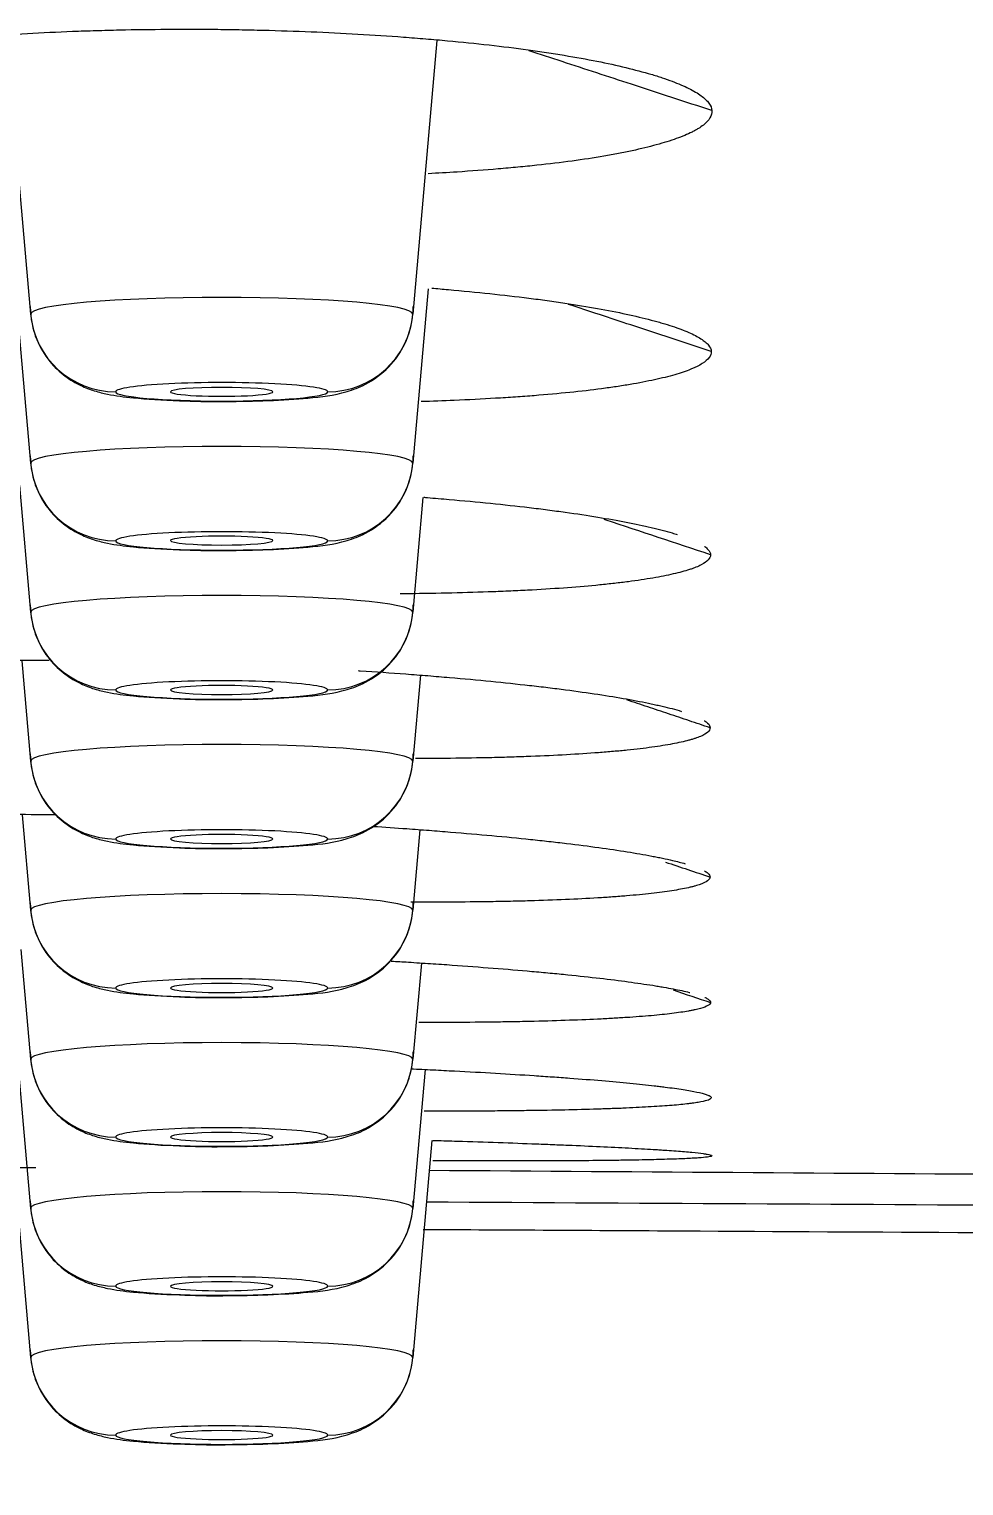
# Model space of a CAD drawing. Header units: millimetres. Extents: x 2433 to 4809, y -10272 to -6912.
# Drawn here: x 3112.53 to 3123.47, y -8026.5 to -8009.46 of the extents above; entities that cross this region are included whole.
import ezdxf

# ---------------------------------------------------------------- set-up
doc = ezdxf.new("R2010")
doc.units = ezdxf.units.MM
doc.layers.add('DIM', color=3, linetype='Continuous', lineweight=13)
doc.styles.add('ARIAL', font='arial.ttf')
doc.dimstyles.get("Standard").update_dxf_attribs({"dimtxt": 15, "dimasz": 15, "dimexe": 0.18, "dimexo": 0.0625, "dimgap": 4, "dimtad": 0, "dimtih": 1, "dimtoh": 1, "dimdec": 1, "dimdsep": 46, "dimtxsty": 'ARIAL', "dimcen": 0, "dimclrd": 3, "dimclre": 3, "dimclrt": 3, "dimadec": 0, "dimazin": 0, "dimtfac": 1, "dimtdec": 1, "dimtofl": 0, "dimtmove": 0, "dimatfit": 3, "dimfxl": 1, "dimtolj": 1, "dimtzin": 0, "dimarcsym": 0})

# ---------------------------------------------------------------- blocks, each defined once
blk = doc.blocks.new('*D39')
at = {"layer": 'Defpoints', "color": 0, "transparency": 16777216}
for p in [(3049.874, -8014.142), (3319.8, -8014.414), (3319.8, -8083.189)]:
    blk.add_point(p, dxfattribs=at)
at = {"layer": 'DIM', "color": 3, "lineweight": -2, "transparency": 16777216}
for p, q in [((3049.874, -8014.204), (3049.874, -8083.369)), ((3319.8, -8014.476), (3319.8, -8083.369)), ((3067.874, -8083.189), (3233.417, -8083.189)), ((3301.8, -8083.189), (3283.432, -8083.189))]:
    blk.add_line(p, q, dxfattribs=at)
at = {"layer": 'DIM', "color": 3, "transparency": 16777216}
for points in [[(3067.874, -8080.189), (3067.874, -8086.189), (3049.874, -8083.189)], [(3301.8, -8080.189), (3301.8, -8086.189), (3319.8, -8083.189)]]:
    blk.add_solid(points, dxfattribs=at)
at = {"layer": 'DIM', "color": 3, "transparency": 16777216, "insert": (3258.425, -8083.189), "char_height": 18, "attachment_point": 5, "style": 'ARIAL'}
blk.add_mtext('\\A1;270', dxfattribs=at)

msp = doc.modelspace()

# ---------------------------------------------------------------- linework, layer by layer
at = {"linetype": 'Continuous', "lineweight": 18}
for p, q in [((3112.265, -8009.542), (3112.551, -8012.797)), ((3117.305, -8009.597), (3117.024, -8012.797)), ((3112.364, -8012.403), (3112.551, -8014.54)), ((3117.203, -8012.5), (3117.024, -8014.54)), ((3112.421, -8014.803), (3112.551, -8016.283)), ((3117.142, -8014.941), (3117.024, -8016.283)), ((3112.448, -8016.852), (3112.551, -8018.026)), ((3117.112, -8017.02), (3117.024, -8018.026)), ((3112.453, -8018.654), (3112.551, -8019.77)), ((3117.106, -8018.827), (3117.024, -8019.77)), ((3112.438, -8020.229), (3112.551, -8021.513)), ((3117.123, -8020.387), (3117.024, -8021.513)), ((3112.398, -8021.516), (3112.551, -8023.256)), ((3117.166, -8021.632), (3117.024, -8023.256)), ((3112.322, -8022.386), (3112.551, -8024.999)), ((3117.247, -8022.461), (3117.024, -8024.999))]:
    msp.add_line(p, q, dxfattribs=at)
at = {"linetype": 'Continuous', "lineweight": 13}
for centre, major_axis, ratio, start_param, end_param in [((3114.787, -8012.797), (-2.236, 0), 0.087156, 3.141593, 6.283185), ((3113.547, -8012.71), (1, 0), 0.996195, 3.228859, 4.712389), ((3116.028, -8012.71), (-1, 0), 0.996195, 1.570796, 3.054326), ((3114.787, -8013.706), (1.24, 0), 0.087156, 0, 3.141593), ((3114.787, -8013.706), (1.24, 0), 0.087156, 3.141593, 6.283185), ((3114.787, -8014.54), (-2.236, 0), 0.087156, 3.141593, 6.283185), ((3113.547, -8014.453), (1, 0), 0.996195, 3.228859, 4.712389), ((3116.028, -8014.453), (-1, 0), 0.996195, 1.570796, 3.054326), ((3114.787, -8015.45), (1.24, 0), 0.087156, 0, 3.141593), ((3114.787, -8015.45), (1.24, 0), 0.087156, 3.141593, 6.283185), ((3114.787, -8016.283), (-2.236, 0), 0.087156, 3.141593, 6.283185), ((3113.547, -8016.196), (1, 0), 0.996195, 3.228859, 4.712389), ((3116.028, -8016.196), (-1, 0), 0.996195, 1.570796, 3.054326), ((3114.787, -8017.193), (1.24, 0), 0.087156, 0, 3.141593), ((3114.787, -8017.193), (1.24, 0), 0.087156, 3.141593, 6.283185), ((3114.787, -8018.026), (-2.236, 0), 0.087156, 3.141593, 6.283185), ((3113.547, -8017.94), (1, 0), 0.996195, 3.228859, 4.712389), ((3116.028, -8017.94), (-1, 0), 0.996195, 1.570796, 3.054326), ((3114.787, -8018.936), (1.24, 0), 0.087156, 0, 3.141593), ((3114.787, -8018.936), (1.24, 0), 0.087156, 3.141593, 6.283185), ((3114.787, -8019.77), (-2.236, 0), 0.087156, 3.141593, 6.283185), ((3113.547, -8019.683), (1, 0), 0.996195, 3.228859, 4.712389), ((3116.028, -8019.683), (-1, 0), 0.996195, 1.570796, 3.054326), ((3114.787, -8020.679), (1.24, 0), 0.087156, 0, 3.141593), ((3114.787, -8020.679), (1.24, 0), 0.087156, 3.141593, 6.283185), ((3114.787, -8021.513), (-2.236, 0), 0.087156, 3.141593, 6.283185), ((3113.547, -8021.426), (1, 0), 0.996195, 3.228859, 4.712389), ((3116.028, -8021.426), (-1, 0), 0.996195, 1.570796, 3.054326), ((3114.787, -8022.422), (1.24, 0), 0.087156, 0, 3.141593), ((3114.787, -8022.422), (1.24, 0), 0.087156, 3.141593, 6.283185), ((3114.787, -8023.256), (-2.236, 0), 0.087156, 3.141593, 6.283185), ((3114.787, -8024.165), (1.24, 0), 0.087156, 0, 3.141593), ((3114.787, -8024.165), (1.24, 0), 0.087156, 3.141593, 6.283185), ((3114.787, -8024.999), (-2.236, 0), 0.087156, 3.141593, 6.283185), ((3114.787, -8025.908), (1.24, 0), 0.087156, 0, 3.141593), ((3114.787, -8025.908), (1.24, 0), 0.087156, 3.141593, 6.283185)]:
    msp.add_ellipse(centre, major_axis=major_axis, ratio=ratio, start_param=start_param, end_param=end_param, dxfattribs=at)
at = {"linetype": 'Continuous', "lineweight": 18}
for centre, major_axis, ratio, start_param, end_param in [((3114.787, -8013.706), (-0.6, 0), 0.087156, 3.141593, 6.283185), ((3114.787, -8013.706), (-0.6, 0), 0.087156, 0, 3.141593), ((3114.787, -8015.446), (0.6, 0), 0.087156, 0, 3.141593), ((3114.787, -8015.446), (0.6, 0), 0.087156, 3.141593, 6.283185), ((3114.787, -8017.193), (0.6, 0), 0.087156, 0, 3.141593), ((3114.787, -8017.193), (0.6, 0), 0.087156, 3.141593, 6.283185), ((3114.787, -8018.936), (0.6, 0), 0.087156, 0, 3.141593), ((3114.787, -8018.936), (0.6, 0), 0.087156, 3.141593, 6.283185), ((3114.787, -8020.679), (-0.6, 0), 0.087156, 3.141593, 6.283185), ((3114.787, -8020.679), (-0.6, 0), 0.087156, 0, 3.141593), ((3114.787, -8022.422), (-0.6, 0), 0.087156, 3.141593, 6.283185), ((3114.787, -8022.422), (-0.6, 0), 0.087156, 0, 3.141593), ((3113.547, -8023.169), (1, 0), 0.996195, 3.228859, 4.712389), ((3116.028, -8023.169), (-1, 0), 0.996195, 1.570796, 3.054326), ((3114.787, -8024.168), (-0.6, 0), 0.087156, 3.141593, 6.283185), ((3114.787, -8024.168), (-0.6, 0), 0.087156, 0, 3.141593), ((3113.547, -8024.912), (1, 0), 0.996195, 3.228859, 4.712389), ((3116.028, -8024.912), (-1, 0), 0.996195, 1.570796, 3.054326), ((3114.787, -8025.908), (-0.6, 0), 0.087156, 3.141593, 6.283185), ((3114.787, -8025.908), (-0.6, 0), 0.087156, 0, 3.141593)]:
    msp.add_ellipse(centre, major_axis=major_axis, ratio=ratio, start_param=start_param, end_param=end_param, dxfattribs=at)
for points, knots in [([(3109.026, -8010.282), (3109.024, -8010.254), (3109.031, -8010.226), (3109.065, -8010.171), (3109.118, -8010.117), (3109.206, -8010.063), (3109.313, -8010.01), (3109.375, -8009.984), (3109.515, -8009.933), (3109.593, -8009.909), (3109.765, -8009.86), (3109.859, -8009.837), (3109.987, -8009.808), (3110.013, -8009.803), (3110.066, -8009.792), (3110.093, -8009.786), (3110.176, -8009.769), (3110.233, -8009.759), (3110.409, -8009.727), (3110.533, -8009.707), (3110.794, -8009.669), (3110.931, -8009.651), (3111.146, -8009.626), (3111.22, -8009.618), (3111.333, -8009.606), (3111.371, -8009.602), (3111.448, -8009.594), (3111.486, -8009.591), (3111.683, -8009.572), (3111.843, -8009.559), (3112.173, -8009.535), (3112.341, -8009.524), (3112.686, -8009.505), (3112.862, -8009.497), (3113.088, -8009.488), (3113.133, -8009.486), (3113.224, -8009.483), (3113.27, -8009.482), (3113.407, -8009.478), (3113.499, -8009.475), (3113.775, -8009.469), (3113.96, -8009.467), (3114.332, -8009.464), (3114.519, -8009.464), (3114.801, -8009.467), (3114.895, -8009.468), (3115.037, -8009.471), (3115.084, -8009.472), (3115.179, -8009.474), (3115.226, -8009.475), (3115.462, -8009.481), (3115.649, -8009.487), (3116.017, -8009.502), (3116.2, -8009.511), (3116.56, -8009.532), (3116.738, -8009.544), (3116.957, -8009.56), (3117.001, -8009.563), (3117.088, -8009.57), (3117.218, -8009.581), (3117.345, -8009.592), (3117.596, -8009.615), (3117.758, -8009.632), (3118.072, -8009.667), (3118.224, -8009.686), (3118.445, -8009.716), (3118.517, -8009.727), (3118.623, -8009.743), (3118.658, -8009.748), (3118.728, -8009.759), (3118.762, -8009.765), (3118.93, -8009.792), (3119.057, -8009.816), (3119.297, -8009.863), (3119.41, -8009.888), (3119.62, -8009.939), (3119.719, -8009.965), (3119.832, -8009.998), (3119.855, -8010.005), (3119.898, -8010.019), (3119.961, -8010.039), (3120.02, -8010.06), (3120.13, -8010.101), (3120.261, -8010.157), (3120.357, -8010.214), (3120.416, -8010.257), (3120.434, -8010.272), (3120.464, -8010.301), (3120.477, -8010.315), (3120.509, -8010.359), (3120.52, -8010.388), (3120.523, -8010.417)], [0, 0, 0, 0, 0.03125, 0.03125, 0.0625, 0.09375, 0.09375, 0.125, 0.125, 0.15625, 0.15625, 0.1875, 0.1875, 0.195313, 0.195313, 0.203125, 0.203125, 0.21875, 0.21875, 0.25, 0.25, 0.28125, 0.28125, 0.296875, 0.296875, 0.304688, 0.304688, 0.3125, 0.3125, 0.34375, 0.34375, 0.375, 0.375, 0.40625, 0.40625, 0.414063, 0.414063, 0.421875, 0.421875, 0.4375, 0.4375, 0.46875, 0.46875, 0.5, 0.5, 0.515625, 0.515625, 0.523438, 0.523438, 0.53125, 0.53125, 0.5625, 0.5625, 0.59375, 0.59375, 0.625, 0.625, 0.632813, 0.632813, 0.640625, 0.65625, 0.65625, 0.6875, 0.6875, 0.71875, 0.71875, 0.734375, 0.734375, 0.742188, 0.742188, 0.75, 0.75, 0.78125, 0.78125, 0.8125, 0.8125, 0.84375, 0.84375, 0.851563, 0.851563, 0.859375, 0.875, 0.875, 0.90625, 0.9375, 0.9375, 0.953125, 0.953125, 0.96875, 0.96875, 1, 1, 1, 1]), ([(3120.523, -8010.417), (3120.525, -8010.446), (3120.517, -8010.474), (3120.484, -8010.531), (3120.458, -8010.559), (3120.405, -8010.6), (3120.386, -8010.613), (3120.353, -8010.634), (3120.341, -8010.64), (3120.317, -8010.654), (3120.304, -8010.661), (3120.237, -8010.694), (3120.176, -8010.72), (3120.036, -8010.77), (3119.958, -8010.794), (3119.786, -8010.841), (3119.692, -8010.864), (3119.564, -8010.892), (3119.537, -8010.897), (3119.484, -8010.908), (3119.457, -8010.913), (3119.374, -8010.929), (3119.317, -8010.94), (3119.141, -8010.97), (3119.017, -8010.989), (3118.756, -8011.024), (3118.618, -8011.041), (3118.402, -8011.064), (3118.329, -8011.072), (3118.216, -8011.082), (3118.178, -8011.086), (3118.101, -8011.093), (3118.062, -8011.096), (3117.866, -8011.113), (3117.705, -8011.125), (3117.429, -8011.142), (3117.316, -8011.149), (3117.201, -8011.155)], [0, 0, 0, 0, 0.085646, 0.085646, 0.171292, 0.171292, 0.214114, 0.214114, 0.235526, 0.235526, 0.256937, 0.256937, 0.342583, 0.342583, 0.428229, 0.428229, 0.513875, 0.513875, 0.535286, 0.535286, 0.556698, 0.556698, 0.59952, 0.59952, 0.685166, 0.685166, 0.770812, 0.770812, 0.813635, 0.813635, 0.835046, 0.835046, 0.856458, 0.856458, 0.942104, 0.942104, 1, 1, 1, 1]), ([(3117.244, -8012.493), (3117.31, -8012.499), (3117.375, -8012.504), (3117.606, -8012.525), (3117.768, -8012.541), (3118.081, -8012.574), (3118.233, -8012.592), (3118.453, -8012.619), (3118.525, -8012.629), (3118.631, -8012.644), (3118.666, -8012.648), (3118.735, -8012.658), (3118.769, -8012.663), (3118.937, -8012.689), (3119.064, -8012.71), (3119.303, -8012.752), (3119.415, -8012.774), (3119.624, -8012.82), (3119.722, -8012.843), (3119.835, -8012.872), (3119.857, -8012.878), (3119.9, -8012.89), (3119.963, -8012.908), (3120.021, -8012.926), (3120.131, -8012.962), (3120.26, -8013.011), (3120.355, -8013.06), (3120.413, -8013.098), (3120.43, -8013.11), (3120.46, -8013.135), (3120.472, -8013.147), (3120.503, -8013.185), (3120.514, -8013.209), (3120.515, -8013.234)], [0, 0, 0, 0, 0.034029, 0.034029, 0.121844, 0.121844, 0.20966, 0.20966, 0.253567, 0.253567, 0.275521, 0.275521, 0.297475, 0.297475, 0.385291, 0.385291, 0.473106, 0.473106, 0.560922, 0.560922, 0.582876, 0.582876, 0.60483, 0.648738, 0.648738, 0.736553, 0.824369, 0.824369, 0.868277, 0.868277, 0.912184, 0.912184, 1, 1, 1, 1]), ([(3112.547, -8012.71), (3112.549, -8012.848), (3112.593, -8013.072), (3112.757, -8013.347), (3112.944, -8013.525), (3113.132, -8013.636), (3113.305, -8013.7), (3113.501, -8013.747), (3113.781, -8013.784), (3114.238, -8013.811), (3114.64, -8013.821), (3114.817, -8013.818), (3114.826, -8013.818)], [0, 0, 0, 0, 0.122527, 0.215408, 0.294634, 0.364592, 0.427727, 0.496738, 0.634659, 0.831916, 0.991471, 1, 1, 1, 1]), ([(3114.826, -8013.818), (3115.004, -8013.818), (3115.349, -8013.812), (3115.853, -8013.777), (3116.143, -8013.745), (3116.49, -8013.621), (3116.752, -8013.432), (3116.952, -8013.143), (3117.021, -8012.887), (3117.028, -8012.739), (3117.028, -8012.71)], [0, 0, 0, 0, 0.162675, 0.337768, 0.550867, 0.638384, 0.752048, 0.857541, 0.972916, 1, 1, 1, 1]), ([(3120.515, -8013.234), (3120.516, -8013.258), (3120.508, -8013.282), (3120.473, -8013.33), (3120.446, -8013.353), (3120.392, -8013.387), (3120.372, -8013.398), (3120.338, -8013.415), (3120.326, -8013.421), (3120.301, -8013.432), (3120.288, -8013.437), (3120.221, -8013.465), (3120.158, -8013.486), (3120.017, -8013.527), (3119.938, -8013.547), (3119.764, -8013.584), (3119.669, -8013.603), (3119.54, -8013.625), (3119.514, -8013.629), (3119.46, -8013.637), (3119.432, -8013.642), (3119.349, -8013.654), (3119.291, -8013.662), (3119.114, -8013.686), (3118.99, -8013.7), (3118.727, -8013.727), (3118.589, -8013.74), (3118.373, -8013.757), (3118.299, -8013.762), (3118.185, -8013.77), (3118.147, -8013.772), (3118.07, -8013.777), (3118.031, -8013.78), (3117.834, -8013.791), (3117.673, -8013.8), (3117.381, -8013.812), (3117.251, -8013.817), (3117.119, -8013.821)], [0, 0, 0, 0, 0.084944, 0.084944, 0.169887, 0.169887, 0.212359, 0.212359, 0.233595, 0.233595, 0.254831, 0.254831, 0.339775, 0.339775, 0.424719, 0.424719, 0.509662, 0.509662, 0.530898, 0.530898, 0.552134, 0.552134, 0.594606, 0.594606, 0.67955, 0.67955, 0.764494, 0.764494, 0.806965, 0.806965, 0.828201, 0.828201, 0.849437, 0.849437, 0.934381, 0.934381, 1, 1, 1, 1]), ([(3112.547, -8014.453), (3112.549, -8014.591), (3112.593, -8014.815), (3112.757, -8015.091), (3112.944, -8015.268), (3113.132, -8015.379), (3113.305, -8015.443), (3113.501, -8015.49), (3113.781, -8015.527), (3114.238, -8015.554), (3114.64, -8015.565), (3114.817, -8015.561), (3114.826, -8015.561)], [0, 0, 0, 0, 0.122527, 0.215408, 0.294634, 0.364592, 0.427727, 0.496738, 0.634659, 0.831916, 0.991471, 1, 1, 1, 1]), ([(3114.826, -8015.561), (3115.004, -8015.561), (3115.349, -8015.555), (3115.853, -8015.52), (3116.143, -8015.488), (3116.49, -8015.364), (3116.752, -8015.176), (3116.952, -8014.886), (3117.021, -8014.63), (3117.028, -8014.482), (3117.028, -8014.453)], [0, 0, 0, 0, 0.162675, 0.337768, 0.550867, 0.638384, 0.752048, 0.857541, 0.972916, 1, 1, 1, 1]), ([(3117.151, -8014.939), (3117.165, -8014.94), (3117.266, -8014.949), (3117.364, -8014.957), (3117.613, -8014.979), (3117.936, -8015.009), (3118.239, -8015.042), (3118.458, -8015.068), (3118.53, -8015.077), (3118.636, -8015.091), (3118.671, -8015.095), (3118.74, -8015.105), (3118.774, -8015.109), (3118.941, -8015.132), (3119.068, -8015.152), (3119.305, -8015.191), (3119.417, -8015.21), (3119.626, -8015.251), (3119.723, -8015.272), (3119.835, -8015.298), (3119.857, -8015.303), (3119.9, -8015.314), (3119.962, -8015.33), (3120.02, -8015.346), (3120.078, -8015.363), (3120.098, -8015.369), (3120.118, -8015.375)], [0, 0, 0, 0, 0.010663, 0.074135, 0.074135, 0.201079, 0.328023, 0.328023, 0.391495, 0.391495, 0.423231, 0.423231, 0.454967, 0.454967, 0.58191, 0.58191, 0.708854, 0.708854, 0.835798, 0.835798, 0.867534, 0.867534, 0.89927, 0.962742, 0.962742, 1, 1, 1, 1]), ([(3120.507, -8015.611), (3120.507, -8015.632), (3120.498, -8015.652), (3120.461, -8015.692), (3120.434, -8015.711), (3120.379, -8015.74), (3120.359, -8015.749), (3120.324, -8015.763), (3120.312, -8015.767), (3120.287, -8015.776), (3120.274, -8015.781), (3120.205, -8015.803), (3120.142, -8015.82), (3119.999, -8015.853), (3119.92, -8015.869), (3119.745, -8015.899), (3119.649, -8015.913), (3119.519, -8015.93), (3119.493, -8015.934), (3119.438, -8015.94), (3119.411, -8015.943), (3119.327, -8015.953), (3119.269, -8015.959), (3119.091, -8015.977), (3118.966, -8015.988), (3118.703, -8016.007), (3118.564, -8016.016), (3118.347, -8016.028), (3118.273, -8016.032), (3118.159, -8016.037), (3118.121, -8016.038), (3118.043, -8016.042), (3118.004, -8016.043), (3117.807, -8016.051), (3117.646, -8016.055), (3117.315, -8016.063), (3117.146, -8016.066), (3116.941, -8016.068), (3116.909, -8016.068), (3116.877, -8016.069)], [0, 0, 0, 0, 0.082071, 0.082071, 0.164143, 0.164143, 0.205179, 0.205179, 0.225697, 0.225697, 0.246214, 0.246214, 0.328286, 0.328286, 0.410357, 0.410357, 0.492429, 0.492429, 0.512947, 0.512947, 0.533465, 0.533465, 0.5745, 0.5745, 0.656572, 0.656572, 0.738643, 0.738643, 0.779679, 0.779679, 0.800197, 0.800197, 0.820715, 0.820715, 0.902786, 0.902786, 0.984858, 0.984858, 1, 1, 1, 1]), ([(3120.437, -8015.515), (3120.438, -8015.516), (3120.439, -8015.516), (3120.454, -8015.527), (3120.466, -8015.538), (3120.496, -8015.57), (3120.506, -8015.591), (3120.507, -8015.611)], [0, 0, 0, 0, 0.01413, 0.01413, 0.342754, 0.342754, 1, 1, 1, 1]), ([(3112.547, -8016.196), (3112.549, -8016.334), (3112.593, -8016.558), (3112.757, -8016.834), (3112.944, -8017.011), (3113.132, -8017.122), (3113.305, -8017.187), (3113.501, -8017.233), (3113.781, -8017.27), (3114.238, -8017.297), (3114.64, -8017.308), (3114.817, -8017.304), (3114.826, -8017.304)], [0, 0, 0, 0, 0.122527, 0.215408, 0.294634, 0.364592, 0.427727, 0.496738, 0.634659, 0.831916, 0.991471, 1, 1, 1, 1]), ([(3114.826, -8017.304), (3115.004, -8017.304), (3115.349, -8017.298), (3115.853, -8017.263), (3116.143, -8017.232), (3116.49, -8017.107), (3116.752, -8016.919), (3116.952, -8016.629), (3117.021, -8016.373), (3117.028, -8016.225), (3117.028, -8016.196)], [0, 0, 0, 0, 0.162675, 0.337768, 0.550867, 0.638384, 0.752048, 0.857541, 0.972916, 1, 1, 1, 1]), ([(3108.998, -8017.204), (3108.998, -8017.186), (3109.008, -8017.169), (3109.046, -8017.136), (3109.074, -8017.12), (3109.129, -8017.096), (3109.15, -8017.089), (3109.197, -8017.074), (3109.222, -8017.066), (3109.305, -8017.044), (3109.369, -8017.03), (3109.513, -8017.004), (3109.593, -8016.991), (3109.768, -8016.967), (3109.864, -8016.956), (3109.995, -8016.942), (3110.021, -8016.94), (3110.076, -8016.934), (3110.103, -8016.932), (3110.187, -8016.924), (3110.245, -8016.92), (3110.424, -8016.906), (3110.549, -8016.898), (3110.813, -8016.883), (3110.952, -8016.877), (3111.169, -8016.868), (3111.244, -8016.866), (3111.357, -8016.862), (3111.396, -8016.861), (3111.473, -8016.859), (3111.513, -8016.858), (3111.71, -8016.853), (3111.871, -8016.85), (3112.202, -8016.846), (3112.372, -8016.845), (3112.619, -8016.844), (3112.695, -8016.844), (3112.77, -8016.844)], [0, 0, 0, 0, 0.080447, 0.080447, 0.160895, 0.160895, 0.201118, 0.201118, 0.241342, 0.241342, 0.321789, 0.321789, 0.402236, 0.402236, 0.482684, 0.482684, 0.502796, 0.502796, 0.522907, 0.522907, 0.563131, 0.563131, 0.643578, 0.643578, 0.724026, 0.724026, 0.764249, 0.764249, 0.784361, 0.784361, 0.804473, 0.804473, 0.88492, 0.88492, 0.965367, 0.965367, 1, 1, 1, 1]), ([(3116.385, -8016.967), (3116.393, -8016.967), (3116.401, -8016.968), (3116.588, -8016.98), (3116.765, -8016.992), (3116.984, -8017.009), (3117.028, -8017.012), (3117.114, -8017.019), (3117.244, -8017.029), (3117.37, -8017.04), (3117.619, -8017.061), (3117.78, -8017.076), (3118.092, -8017.107), (3118.243, -8017.123), (3118.462, -8017.148), (3118.534, -8017.156), (3118.64, -8017.169), (3118.675, -8017.173), (3118.743, -8017.182), (3118.777, -8017.186), (3118.944, -8017.208), (3119.07, -8017.226), (3119.308, -8017.262), (3119.419, -8017.28), (3119.627, -8017.317), (3119.724, -8017.336), (3119.836, -8017.359), (3119.858, -8017.364), (3119.9, -8017.374), (3119.963, -8017.388), (3120.02, -8017.402), (3120.095, -8017.422), (3120.132, -8017.432), (3120.166, -8017.443)], [0, 0, 0, 0, 0.004641, 0.004641, 0.108938, 0.108938, 0.135012, 0.135012, 0.161087, 0.213235, 0.213235, 0.317532, 0.317532, 0.421829, 0.421829, 0.473978, 0.473978, 0.500052, 0.500052, 0.526126, 0.526126, 0.630423, 0.630423, 0.73472, 0.73472, 0.839017, 0.839017, 0.865092, 0.865092, 0.891166, 0.943314, 0.943314, 1, 1, 1, 1]), ([(3120.435, -8017.552), (3120.435, -8017.552), (3120.436, -8017.553), (3120.451, -8017.562), (3120.463, -8017.572), (3120.492, -8017.599), (3120.501, -8017.617), (3120.502, -8017.635)], [0, 0, 0, 0, 0.011206, 0.011206, 0.340804, 0.340804, 1, 1, 1, 1]), ([(3120.502, -8017.635), (3120.502, -8017.653), (3120.492, -8017.67), (3120.455, -8017.704), (3120.427, -8017.72), (3120.371, -8017.744), (3120.35, -8017.752), (3120.316, -8017.763), (3120.304, -8017.767), (3120.278, -8017.775), (3120.265, -8017.778), (3120.196, -8017.797), (3120.132, -8017.811), (3119.989, -8017.838), (3119.909, -8017.851), (3119.733, -8017.875), (3119.637, -8017.887), (3119.506, -8017.9), (3119.48, -8017.903), (3119.425, -8017.908), (3119.398, -8017.91), (3119.313, -8017.918), (3119.256, -8017.922), (3119.077, -8017.936), (3118.952, -8017.944), (3118.688, -8017.959), (3118.549, -8017.965), (3118.331, -8017.974), (3118.257, -8017.976), (3118.143, -8017.98), (3118.105, -8017.981), (3118.027, -8017.983), (3117.988, -8017.984), (3117.791, -8017.989), (3117.629, -8017.991), (3117.33, -8017.995), (3117.194, -8017.996), (3117.056, -8017.996)], [0, 0, 0, 0, 0.084699, 0.084699, 0.169398, 0.169398, 0.211748, 0.211748, 0.232923, 0.232923, 0.254097, 0.254097, 0.338796, 0.338796, 0.423495, 0.423495, 0.508195, 0.508195, 0.529369, 0.529369, 0.550544, 0.550544, 0.592894, 0.592894, 0.677593, 0.677593, 0.762292, 0.762292, 0.804641, 0.804641, 0.825816, 0.825816, 0.846991, 0.846991, 0.93169, 0.93169, 1, 1, 1, 1]), ([(3112.547, -8017.94), (3112.549, -8018.077), (3112.593, -8018.301), (3112.757, -8018.577), (3112.944, -8018.754), (3113.132, -8018.865), (3113.305, -8018.93), (3113.501, -8018.976), (3113.781, -8019.013), (3114.238, -8019.04), (3114.64, -8019.051), (3114.817, -8019.047), (3114.826, -8019.047)], [0, 0, 0, 0, 0.122527, 0.215408, 0.294634, 0.364592, 0.427727, 0.496738, 0.634659, 0.831916, 0.991471, 1, 1, 1, 1]), ([(3114.826, -8019.047), (3115.004, -8019.047), (3115.349, -8019.041), (3115.853, -8019.006), (3116.143, -8018.975), (3116.49, -8018.85), (3116.752, -8018.662), (3116.952, -8018.372), (3117.021, -8018.116), (3117.028, -8017.968), (3117.028, -8017.94)], [0, 0, 0, 0, 0.162675, 0.337768, 0.550867, 0.638384, 0.752048, 0.857541, 0.972916, 1, 1, 1, 1]), ([(3108.998, -8018.947), (3108.999, -8018.931), (3109.009, -8018.916), (3109.047, -8018.887), (3109.076, -8018.873), (3109.132, -8018.852), (3109.153, -8018.845), (3109.2, -8018.832), (3109.225, -8018.826), (3109.309, -8018.806), (3109.373, -8018.794), (3109.517, -8018.771), (3109.598, -8018.761), (3109.774, -8018.74), (3109.87, -8018.731), (3110.001, -8018.719), (3110.028, -8018.717), (3110.082, -8018.713), (3110.11, -8018.711), (3110.194, -8018.705), (3110.252, -8018.701), (3110.431, -8018.69), (3110.557, -8018.683), (3110.822, -8018.672), (3110.961, -8018.667), (3111.18, -8018.661), (3111.254, -8018.659), (3111.368, -8018.656), (3111.406, -8018.655), (3111.484, -8018.654), (3111.523, -8018.653), (3111.721, -8018.65), (3111.883, -8018.648), (3112.215, -8018.647), (3112.384, -8018.647), (3112.649, -8018.648), (3112.742, -8018.648), (3112.836, -8018.649)], [0, 0, 0, 0, 0.079808, 0.079808, 0.159617, 0.159617, 0.199521, 0.199521, 0.239425, 0.239425, 0.319234, 0.319234, 0.399042, 0.399042, 0.478851, 0.478851, 0.498803, 0.498803, 0.518755, 0.518755, 0.558659, 0.558659, 0.638468, 0.638468, 0.718276, 0.718276, 0.75818, 0.75818, 0.778132, 0.778132, 0.798085, 0.798085, 0.877893, 0.877893, 0.957702, 0.957702, 1, 1, 1, 1]), ([(3116.561, -8018.788), (3116.693, -8018.797), (3116.824, -8018.806), (3116.997, -8018.818), (3117.041, -8018.822), (3117.128, -8018.828), (3117.257, -8018.838), (3117.383, -8018.848), (3117.631, -8018.868), (3117.792, -8018.882), (3118.104, -8018.911), (3118.255, -8018.925), (3118.473, -8018.948), (3118.545, -8018.956), (3118.651, -8018.968), (3118.685, -8018.972), (3118.754, -8018.98), (3118.788, -8018.984), (3118.954, -8019.003), (3119.08, -8019.02), (3119.316, -8019.052), (3119.538, -8019.085), (3119.73, -8019.119), (3119.841, -8019.14), (3119.863, -8019.144), (3119.905, -8019.152), (3119.967, -8019.165), (3120.024, -8019.178), (3120.115, -8019.199), (3120.165, -8019.212), (3120.21, -8019.225)], [0, 0, 0, 0, 0.077967, 0.077967, 0.104253, 0.104253, 0.13054, 0.183113, 0.183113, 0.28826, 0.28826, 0.393407, 0.393407, 0.445981, 0.445981, 0.472268, 0.472268, 0.498554, 0.498554, 0.603701, 0.603701, 0.708848, 0.813995, 0.813995, 0.840282, 0.840282, 0.866569, 0.919142, 0.919142, 1, 1, 1, 1]), ([(3120.502, -8019.381), (3120.501, -8019.396), (3120.491, -8019.411), (3120.453, -8019.44), (3120.424, -8019.453), (3120.368, -8019.474), (3120.347, -8019.48), (3120.312, -8019.49), (3120.3, -8019.493), (3120.274, -8019.5), (3120.261, -8019.503), (3120.191, -8019.518), (3120.127, -8019.53), (3119.982, -8019.553), (3119.902, -8019.563), (3119.725, -8019.583), (3119.629, -8019.593), (3119.498, -8019.604), (3119.471, -8019.606), (3119.417, -8019.61), (3119.389, -8019.612), (3119.304, -8019.618), (3119.246, -8019.622), (3119.067, -8019.633), (3118.941, -8019.639), (3118.676, -8019.651), (3118.537, -8019.656), (3118.319, -8019.662), (3118.244, -8019.664), (3118.13, -8019.666), (3118.092, -8019.667), (3118.014, -8019.669), (3117.975, -8019.669), (3117.778, -8019.672), (3117.616, -8019.674), (3117.303, -8019.676), (3117.154, -8019.676), (3117.001, -8019.676)], [0, 0, 0, 0, 0.084136, 0.084136, 0.168272, 0.168272, 0.21034, 0.21034, 0.231374, 0.231374, 0.252408, 0.252408, 0.336545, 0.336545, 0.420681, 0.420681, 0.504817, 0.504817, 0.525851, 0.525851, 0.546885, 0.546885, 0.588953, 0.588953, 0.673089, 0.673089, 0.757225, 0.757225, 0.799293, 0.799293, 0.820327, 0.820327, 0.841361, 0.841361, 0.925497, 0.925497, 1, 1, 1, 1]), ([(3120.435, -8019.308), (3120.436, -8019.309), (3120.437, -8019.309), (3120.452, -8019.318), (3120.464, -8019.326), (3120.492, -8019.35), (3120.502, -8019.366), (3120.502, -8019.381)], [0, 0, 0, 0, 0.020568, 0.020568, 0.347046, 0.347046, 1, 1, 1, 1]), ([(3112.547, -8019.683), (3112.549, -8019.82), (3112.593, -8020.044), (3112.757, -8020.32), (3112.944, -8020.497), (3113.132, -8020.608), (3113.305, -8020.673), (3113.501, -8020.719), (3113.781, -8020.756), (3114.238, -8020.783), (3114.64, -8020.794), (3114.817, -8020.79), (3114.826, -8020.79)], [0, 0, 0, 0, 0.122527, 0.215408, 0.294634, 0.364592, 0.427727, 0.496738, 0.634659, 0.831916, 0.991471, 1, 1, 1, 1]), ([(3114.826, -8020.79), (3115.004, -8020.79), (3115.349, -8020.784), (3115.853, -8020.749), (3116.143, -8020.718), (3116.49, -8020.594), (3116.752, -8020.405), (3116.952, -8020.115), (3117.021, -8019.859), (3117.028, -8019.711), (3117.028, -8019.683)], [0, 0, 0, 0, 0.162675, 0.337768, 0.550867, 0.638384, 0.752048, 0.857541, 0.972916, 1, 1, 1, 1]), ([(3116.771, -8020.364), (3116.838, -8020.368), (3116.905, -8020.372), (3117.015, -8020.379), (3117.058, -8020.382), (3117.145, -8020.387), (3117.274, -8020.396), (3117.4, -8020.404), (3117.648, -8020.422), (3117.809, -8020.434), (3118.12, -8020.459), (3118.271, -8020.471), (3118.489, -8020.491), (3118.56, -8020.497), (3118.666, -8020.507), (3118.7, -8020.51), (3118.769, -8020.517), (3118.803, -8020.521), (3118.969, -8020.537), (3119.094, -8020.551), (3119.33, -8020.578), (3119.44, -8020.592), (3119.646, -8020.62), (3119.742, -8020.634), (3119.853, -8020.651), (3119.874, -8020.655), (3119.916, -8020.662), (3119.978, -8020.672), (3120.034, -8020.683), (3120.141, -8020.703), (3120.204, -8020.717), (3120.261, -8020.731), (3120.263, -8020.732), (3120.266, -8020.732)], [0, 0, 0, 0, 0.04021, 0.04021, 0.066734, 0.066734, 0.093258, 0.146305, 0.146305, 0.252401, 0.252401, 0.358496, 0.358496, 0.411543, 0.411543, 0.438067, 0.438067, 0.464591, 0.464591, 0.570686, 0.570686, 0.676781, 0.676781, 0.782877, 0.782877, 0.809401, 0.809401, 0.835924, 0.888972, 0.888972, 0.995067, 0.995067, 1, 1, 1, 1]), ([(3120.441, -8020.789), (3120.442, -8020.79), (3120.443, -8020.79), (3120.458, -8020.797), (3120.47, -8020.804), (3120.498, -8020.823), (3120.507, -8020.836), (3120.507, -8020.848)], [0, 0, 0, 0, 0.024072, 0.024072, 0.349381, 0.349381, 1, 1, 1, 1]), ([(3120.507, -8020.848), (3120.506, -8020.861), (3120.496, -8020.873), (3120.456, -8020.896), (3120.427, -8020.907), (3120.37, -8020.923), (3120.349, -8020.928), (3120.314, -8020.936), (3120.302, -8020.939), (3120.276, -8020.944), (3120.262, -8020.946), (3120.192, -8020.959), (3120.127, -8020.968), (3119.982, -8020.986), (3119.902, -8020.995), (3119.724, -8021.01), (3119.627, -8021.018), (3119.496, -8021.026), (3119.469, -8021.028), (3119.415, -8021.031), (3119.387, -8021.033), (3119.302, -8021.038), (3119.244, -8021.041), (3119.064, -8021.049), (3118.938, -8021.054), (3118.673, -8021.063), (3118.534, -8021.067), (3118.315, -8021.072), (3118.24, -8021.074), (3118.126, -8021.076), (3118.088, -8021.076), (3118.01, -8021.077), (3117.97, -8021.078), (3117.773, -8021.08), (3117.61, -8021.082), (3117.329, -8021.083), (3117.212, -8021.083), (3117.093, -8021.083)], [0, 0, 0, 0, 0.085499, 0.085499, 0.170999, 0.170999, 0.213748, 0.213748, 0.235123, 0.235123, 0.256498, 0.256498, 0.341997, 0.341997, 0.427497, 0.427497, 0.512996, 0.512996, 0.534371, 0.534371, 0.555746, 0.555746, 0.598495, 0.598495, 0.683995, 0.683995, 0.769494, 0.769494, 0.812244, 0.812244, 0.833618, 0.833618, 0.854993, 0.854993, 0.940493, 0.940493, 1, 1, 1, 1]), ([(3112.547, -8021.426), (3112.549, -8021.564), (3112.593, -8021.787), (3112.757, -8022.063), (3112.944, -8022.24), (3113.132, -8022.352), (3113.305, -8022.416), (3113.501, -8022.462), (3113.781, -8022.499), (3114.238, -8022.526), (3114.64, -8022.537), (3114.817, -8022.534), (3114.826, -8022.533)], [0, 0, 0, 0, 0.122527, 0.215408, 0.294634, 0.364592, 0.427727, 0.496738, 0.634659, 0.831916, 0.991471, 1, 1, 1, 1]), ([(3114.826, -8022.533), (3115.004, -8022.533), (3115.349, -8022.527), (3115.853, -8022.492), (3116.143, -8022.461), (3116.49, -8022.337), (3116.752, -8022.148), (3116.952, -8021.859), (3117.021, -8021.602), (3117.028, -8021.454), (3117.028, -8021.426)], [0, 0, 0, 0, 0.162675, 0.337768, 0.550867, 0.638384, 0.752048, 0.857541, 0.972916, 1, 1, 1, 1]), ([(3116.999, -8021.624), (3116.999, -8021.624), (3116.999, -8021.624), (3117.043, -8021.626), (3117.087, -8021.628), (3117.173, -8021.632), (3117.302, -8021.638), (3117.428, -8021.645), (3117.676, -8021.657), (3117.836, -8021.666), (3118.147, -8021.684), (3118.297, -8021.694), (3118.514, -8021.708), (3118.586, -8021.713), (3118.69, -8021.72), (3118.725, -8021.722), (3118.793, -8021.727), (3118.961, -8021.74), (3119.117, -8021.752), (3119.351, -8021.772), (3119.571, -8021.792), (3119.761, -8021.812), (3119.871, -8021.825), (3119.893, -8021.827), (3119.934, -8021.832), (3119.995, -8021.84), (3120.051, -8021.847), (3120.157, -8021.862), (3120.219, -8021.872), (3120.327, -8021.891), (3120.372, -8021.9), (3120.417, -8021.912), (3120.426, -8021.915), (3120.441, -8021.919), (3120.449, -8021.922), (3120.469, -8021.929), (3120.481, -8021.933), (3120.508, -8021.947), (3120.516, -8021.955), (3120.515, -8021.964)], [0, 0, 0, 0, 0.000125, 0.000125, 0.020956, 0.020956, 0.041786, 0.083448, 0.083448, 0.166771, 0.166771, 0.250094, 0.250094, 0.291755, 0.291755, 0.312586, 0.312586, 0.333417, 0.41674, 0.41674, 0.500062, 0.583385, 0.583385, 0.604216, 0.604216, 0.625047, 0.666708, 0.666708, 0.750031, 0.750031, 0.833354, 0.833354, 0.854185, 0.854185, 0.875016, 0.875016, 0.916677, 0.916677, 1, 1, 1, 1]), ([(3120.515, -8021.964), (3120.513, -8021.973), (3120.502, -8021.981), (3120.462, -8021.997), (3120.432, -8022.004), (3120.375, -8022.015), (3120.353, -8022.019), (3120.317, -8022.024), (3120.305, -8022.026), (3120.279, -8022.029), (3120.265, -8022.031), (3120.194, -8022.04), (3120.129, -8022.046), (3119.983, -8022.058), (3119.902, -8022.063), (3119.723, -8022.074), (3119.626, -8022.079), (3119.494, -8022.085), (3119.467, -8022.086), (3119.412, -8022.088), (3119.385, -8022.089), (3119.299, -8022.092), (3119.241, -8022.094), (3119.061, -8022.1), (3118.934, -8022.103), (3118.668, -8022.109), (3118.529, -8022.111), (3118.309, -8022.114), (3118.235, -8022.115), (3118.12, -8022.116), (3118.082, -8022.116), (3118.004, -8022.117), (3117.964, -8022.118), (3117.766, -8022.119), (3117.603, -8022.12), (3117.345, -8022.12), (3117.251, -8022.12), (3117.156, -8022.12)], [0, 0, 0, 0, 0.08652, 0.08652, 0.17304, 0.17304, 0.2163, 0.2163, 0.23793, 0.23793, 0.25956, 0.25956, 0.346081, 0.346081, 0.432601, 0.432601, 0.519121, 0.519121, 0.540751, 0.540751, 0.562381, 0.562381, 0.605641, 0.605641, 0.692161, 0.692161, 0.778681, 0.778681, 0.821941, 0.821941, 0.843571, 0.843571, 0.865202, 0.865202, 0.951722, 0.951722, 1, 1, 1, 1]), ([(3117.256, -8022.461), (3117.268, -8022.462), (3117.365, -8022.464), (3117.46, -8022.467), (3117.707, -8022.475), (3117.867, -8022.48), (3118.177, -8022.491), (3118.326, -8022.496), (3118.543, -8022.505), (3118.614, -8022.507), (3118.718, -8022.512), (3118.753, -8022.513), (3118.821, -8022.516), (3118.854, -8022.517), (3119.019, -8022.524), (3119.143, -8022.53), (3119.376, -8022.541), (3119.594, -8022.552), (3119.783, -8022.563), (3119.892, -8022.57), (3119.913, -8022.571), (3119.954, -8022.574), (3120.015, -8022.578), (3120.07, -8022.582), (3120.175, -8022.59), (3120.236, -8022.595), (3120.341, -8022.605), (3120.385, -8022.61), (3120.439, -8022.617), (3120.454, -8022.62), (3120.481, -8022.624), (3120.491, -8022.627), (3120.517, -8022.633), (3120.525, -8022.638), (3120.523, -8022.642)], [0, 0, 0, 0, 0.005921, 0.049142, 0.049142, 0.135584, 0.135584, 0.222025, 0.222025, 0.265246, 0.265246, 0.286857, 0.286857, 0.308467, 0.308467, 0.394909, 0.394909, 0.48135, 0.567792, 0.567792, 0.589402, 0.589402, 0.611013, 0.654234, 0.654234, 0.740675, 0.740675, 0.827117, 0.827117, 0.870338, 0.870338, 0.913558, 0.913558, 1, 1, 1, 1]), ([(3097.219, -8022.664), (3097.838, -8022.669), (3098.493, -8022.674), (3100.451, -8022.69), (3101.839, -8022.701), (3104.856, -8022.724), (3106.485, -8022.736), (3109.618, -8022.759), (3111.077, -8022.769), (3112.612, -8022.779)], [0, 0, 0, 0, 0.163244, 0.163244, 0.463049, 0.463049, 0.762854, 0.762854, 1, 1, 1, 1]), ([(3120.523, -8022.642), (3120.52, -8022.646), (3120.509, -8022.65), (3120.467, -8022.657), (3120.436, -8022.66), (3120.377, -8022.665), (3120.356, -8022.667), (3120.307, -8022.67), (3120.281, -8022.672), (3120.195, -8022.676), (3120.129, -8022.679), (3119.981, -8022.683), (3119.9, -8022.686), (3119.72, -8022.69), (3119.622, -8022.692), (3119.49, -8022.694), (3119.463, -8022.694), (3119.408, -8022.695), (3119.38, -8022.695), (3119.294, -8022.696), (3119.235, -8022.697), (3119.055, -8022.699), (3118.928, -8022.7), (3118.66, -8022.701), (3118.52, -8022.702), (3118.301, -8022.702), (3118.226, -8022.702), (3118.111, -8022.702), (3118.072, -8022.702), (3117.994, -8022.702), (3117.955, -8022.702), (3117.756, -8022.702), (3117.593, -8022.702), (3117.371, -8022.702), (3117.315, -8022.701), (3117.258, -8022.701)], [0, 0, 0, 0, 0.08823, 0.08823, 0.17646, 0.17646, 0.220575, 0.220575, 0.26469, 0.26469, 0.35292, 0.35292, 0.441151, 0.441151, 0.529381, 0.529381, 0.551438, 0.551438, 0.573496, 0.573496, 0.617611, 0.617611, 0.705841, 0.705841, 0.794071, 0.794071, 0.838186, 0.838186, 0.860243, 0.860243, 0.882301, 0.882301, 0.970531, 0.970531, 1, 1, 1, 1]), ([(3117.217, -8022.81), (3119.747, -8022.828), (3124.377, -8022.859), (3129.419, -8022.892), (3131.944, -8022.909), (3132.371, -8022.911)], [0, 0, 0, 0, 0.498187, 0.915201, 1, 1, 1, 1]), ([(3112.547, -8023.169), (3112.549, -8023.307), (3112.593, -8023.531), (3112.757, -8023.806), (3112.944, -8023.983), (3113.132, -8024.095), (3113.305, -8024.159), (3113.501, -8024.205), (3113.781, -8024.243), (3114.238, -8024.269), (3114.64, -8024.28), (3114.817, -8024.277), (3114.826, -8024.277)], [0, 0, 0, 0, 0.122527, 0.215408, 0.294634, 0.364592, 0.427727, 0.496738, 0.634659, 0.831916, 0.991471, 1, 1, 1, 1]), ([(3114.826, -8024.277), (3115.004, -8024.276), (3115.349, -8024.27), (3115.853, -8024.236), (3116.143, -8024.204), (3116.49, -8024.08), (3116.752, -8023.891), (3116.952, -8023.602), (3117.021, -8023.345), (3117.028, -8023.197), (3117.028, -8023.169)], [0, 0, 0, 0, 0.162675, 0.337768, 0.550867, 0.638384, 0.752048, 0.857541, 0.972916, 1, 1, 1, 1]), ([(3117.186, -8023.18), (3119.841, -8023.195), (3124.911, -8023.223), (3129.983, -8023.248), (3132.398, -8023.259)], [0, 0, 0, 0, 0.523788, 1, 1, 1, 1]), ([(3132.425, -8023.585), (3130.643, -8023.577), (3126.357, -8023.557), (3121.318, -8023.53), (3118.13, -8023.511), (3117.145, -8023.506)], [0, 0, 0, 0, 0.315568, 0.783076, 1, 1, 1, 1]), ([(3112.547, -8024.912), (3112.549, -8025.05), (3112.593, -8025.274), (3112.757, -8025.549), (3112.944, -8025.727), (3113.132, -8025.838), (3113.305, -8025.902), (3113.501, -8025.949), (3113.781, -8025.986), (3114.238, -8026.012), (3114.64, -8026.023), (3114.817, -8026.02), (3114.826, -8026.02)], [0, 0, 0, 0, 0.122527, 0.215408, 0.294634, 0.364592, 0.427727, 0.496738, 0.634659, 0.831916, 0.991471, 1, 1, 1, 1]), ([(3114.826, -8026.02), (3115.004, -8026.019), (3115.349, -8026.014), (3115.853, -8025.979), (3116.143, -8025.947), (3116.49, -8025.823), (3116.752, -8025.634), (3116.952, -8025.345), (3117.021, -8025.088), (3117.028, -8024.94), (3117.028, -8024.912)], [0, 0, 0, 0, 0.162675, 0.337768, 0.550867, 0.638384, 0.752048, 0.857541, 0.972916, 1, 1, 1, 1])]:
    msp.add_open_spline(points, degree=3, knots=knots, dxfattribs=at)
at = {"linetype": 'Continuous', "lineweight": 13}
for points, knots in [([(3120.523, -8010.417), (3120.209, -8010.314), (3119.625, -8010.123), (3118.912, -8009.89), (3118.512, -8009.759), (3118.383, -8009.717)], [0, 0, 0, 0, 0.439654, 0.818717, 1, 1, 1, 1]), ([(3120.515, -8013.234), (3120.201, -8013.131), (3119.644, -8012.947), (3119.087, -8012.763), (3118.843, -8012.683)], [0, 0, 0, 0, 0.562367, 1, 1, 1, 1]), ([(3120.507, -8015.611), (3120.099, -8015.476), (3119.685, -8015.339), (3119.27, -8015.201), (3119.263, -8015.199)], [0, 0, 0, 0, 0.982626, 1, 1, 1, 1])]:
    msp.add_open_spline(points, degree=3, knots=knots, dxfattribs=at)
for points, degree in [([(3120.502, -8017.635), (3119.529, -8017.31)], 1), ([(3119.98, -8019.206), (3120.154, -8019.264), (3120.328, -8019.323), (3120.502, -8019.381)], 3), ([(3120.069, -8020.702), (3120.215, -8020.751), (3120.361, -8020.8), (3120.507, -8020.848)], 3)]:
    msp.add_open_spline(points, degree=degree, dxfattribs=at)

# ---------------------------------------------------------------- dimensions: what is measured, and where the dimension line sits
at = {"layer": 'DIM', "color": 3}
dim = msp.add_linear_dim(base=(3319.8, -8083.189), p1=(3049.874, -8014.142), p2=(3319.8, -8014.414), text='270', dimstyle='Standard', override={"dimtxt": 18, "dimasz": 18, "dimgap": 5}, dxfattribs=at)
dim.commit()
dim.dimension.update_dxf_attribs({"geometry": '*D39', "text_midpoint": (3258.425, -8083.189), "dimtype": 160})

doc.saveas('drawing.dxf')
